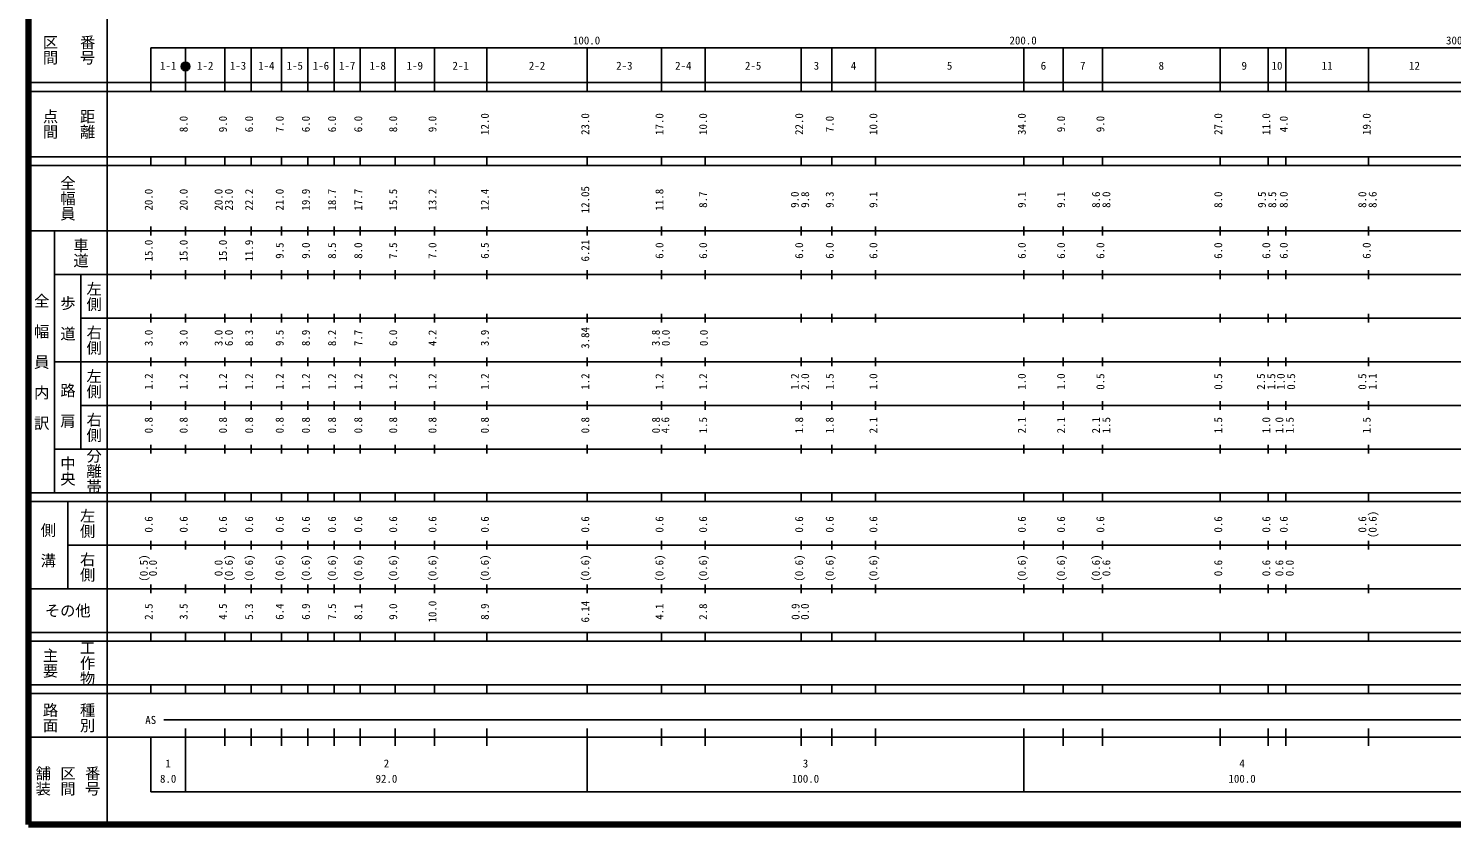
# Model space of a CAD drawing. Units: millimetres on the paper, enlarged 1000 times. Extents: x 40000 to 680000, y 20000 to 380000.
# Drawn here: x 40000 to 365985, y 20000 to 202409 of the extents above; entities that cross this region are included whole.
import ezdxf
from ezdxf.enums import TextEntityAlignment as Align

# ---------------------------------------------------------------- set-up
doc = ezdxf.new("R2010")
doc.units = ezdxf.units.MM
doc.header["$LTSCALE"] = 1000
doc.layers.add('M-TTL', color=2, linetype='Continuous', lineweight=140)
doc.layers.add('M-TTL-BAND', color=7, linetype='Continuous', lineweight=25)
doc.styles.add('@ＭＳ ゴシック', font='')
doc.styles.add('ＭＳ ゴシック', font='')
doc.styles.get('@ＭＳ ゴシック').set_extended_font_data('@MS Gothic')
doc.styles.get('ＭＳ ゴシック').set_extended_font_data('MS Gothic')

msp = doc.modelspace()

# ---------------------------------------------------------------- hatches: boundary and pattern name
at = {"layer": 'M-TTL-BAND'}
msp.add_hatch(color=256, dxfattribs=at).paths.add_polyline_path([(76958, 193715, 1), (74958, 193715, 1)])

# ---------------------------------------------------------------- linework, layer by layer
at = {"layer": 'M-TTL'}
for p, q in [((40000, 380000), (40000, 20000)), ((40000, 20000), (680000, 20000))]:
    msp.add_line(p, q, dxfattribs=at)
at = {"layer": 'M-TTL-BAND'}
for p, q in [((58000, 370000), (58000, 20000)), ((68000, 198000), (579000, 198000)), ((68000, 198000), (68000, 188000)), ((76000, 188000), (76000, 198000)), ((85000, 188000), (85000, 198000)), ((91000, 188000), (91000, 198000)), ((98000, 188000), (98000, 198000)), ((104000, 188000), (104000, 198000)), ((110000, 188000), (110000, 198000)), ((116000, 188000), (116000, 198000)), ((124000, 188000), (124000, 198000)), ((133000, 188000), (133000, 198000)), ((145000, 188000), (145000, 198000)), ((168000, 188000), (168000, 198000)), ((185000, 188000), (185000, 198000)), ((195000, 188000), (195000, 198000)), ((217000, 188000), (217000, 198000)), ((224000, 188000), (224000, 198000)), ((234000, 188000), (234000, 198000)), ((268000, 188000), (268000, 198000)), ((277000, 188000), (277000, 198000)), ((286000, 188000), (286000, 198000)), ((313000, 188000), (313000, 198000)), ((324000, 188000), (324000, 198000)), ((328000, 188000), (328000, 198000)), ((347000, 188000), (347000, 198000)), ((40000, 190000), (579000, 190000)), ((40000, 188000), (579000, 188000)), ((40000, 173000), (579000, 173000)), ((68000, 171000), (68000, 173000)), ((76000, 171000), (76000, 173000)), ((85000, 171000), (85000, 173000)), ((91000, 171000), (91000, 173000)), ((98000, 171000), (98000, 173000)), ((104000, 171000), (104000, 173000)), ((110000, 171000), (110000, 173000)), ((116000, 171000), (116000, 173000)), ((124000, 171000), (124000, 173000)), ((133000, 171000), (133000, 173000)), ((145000, 171000), (145000, 173000)), ((168000, 171000), (168000, 173000)), ((185000, 171000), (185000, 173000)), ((195000, 171000), (195000, 173000)), ((217000, 171000), (217000, 173000)), ((224000, 171000), (224000, 173000)), ((234000, 171000), (234000, 173000)), ((268000, 171000), (268000, 173000)), ((277000, 171000), (277000, 173000)), ((286000, 171000), (286000, 173000)), ((313000, 171000), (313000, 173000)), ((324000, 171000), (324000, 173000)), ((328000, 171000), (328000, 173000)), ((347000, 171000), (347000, 173000)), ((40000, 171000), (579000, 171000)), ((68000, 155000), (68000, 157000)), ((76000, 155000), (76000, 157000)), ((85000, 155000), (85000, 157000)), ((91000, 155000), (91000, 157000)), ((98000, 155000), (98000, 157000)), ((104000, 155000), (104000, 157000)), ((110000, 155000), (110000, 157000)), ((116000, 155000), (116000, 157000)), ((124000, 155000), (124000, 157000)), ((133000, 155000), (133000, 157000)), ((145000, 155000), (145000, 157000)), ((168000, 155000), (168000, 157000)), ((185000, 155000), (185000, 157000)), ((195000, 155000), (195000, 157000)), ((217000, 155000), (217000, 157000)), ((224000, 155000), (224000, 157000)), ((234000, 155000), (234000, 157000)), ((268000, 155000), (268000, 157000)), ((277000, 155000), (277000, 157000)), ((286000, 155000), (286000, 157000)), ((313000, 155000), (313000, 157000)), ((324000, 155000), (324000, 157000)), ((328000, 155000), (328000, 157000)), ((347000, 155000), (347000, 157000)), ((40000, 156000), (579000, 156000)), ((46000, 96000), (46000, 156000)), ((68000, 145000), (68000, 147000)), ((76000, 145000), (76000, 147000)), ((85000, 145000), (85000, 147000)), ((91000, 145000), (91000, 147000)), ((98000, 145000), (98000, 147000)), ((104000, 145000), (104000, 147000)), ((110000, 145000), (110000, 147000)), ((116000, 145000), (116000, 147000)), ((124000, 145000), (124000, 147000)), ((133000, 145000), (133000, 147000)), ((145000, 145000), (145000, 147000)), ((168000, 145000), (168000, 147000)), ((185000, 145000), (185000, 147000)), ((195000, 145000), (195000, 147000)), ((217000, 145000), (217000, 147000)), ((224000, 145000), (224000, 147000)), ((234000, 145000), (234000, 147000)), ((268000, 145000), (268000, 147000)), ((277000, 145000), (277000, 147000)), ((286000, 145000), (286000, 147000)), ((313000, 145000), (313000, 147000)), ((324000, 145000), (324000, 147000)), ((328000, 145000), (328000, 147000)), ((347000, 145000), (347000, 147000)), ((46000, 146000), (579000, 146000)), ((52000, 146000), (52000, 106000)), ((68000, 135000), (68000, 137000)), ((76000, 135000), (76000, 137000)), ((85000, 135000), (85000, 137000)), ((91000, 135000), (91000, 137000)), ((98000, 135000), (98000, 137000)), ((104000, 135000), (104000, 137000)), ((110000, 135000), (110000, 137000)), ((116000, 135000), (116000, 137000)), ((124000, 135000), (124000, 137000)), ((133000, 135000), (133000, 137000)), ((145000, 135000), (145000, 137000)), ((168000, 135000), (168000, 137000)), ((185000, 135000), (185000, 137000)), ((195000, 135000), (195000, 137000)), ((217000, 135000), (217000, 137000)), ((224000, 135000), (224000, 137000)), ((234000, 135000), (234000, 137000)), ((268000, 135000), (268000, 137000)), ((277000, 135000), (277000, 137000)), ((286000, 135000), (286000, 137000)), ((313000, 135000), (313000, 137000)), ((324000, 135000), (324000, 137000)), ((328000, 135000), (328000, 137000)), ((347000, 135000), (347000, 137000)), ((52000, 136000), (579000, 136000)), ((46000, 126000), (579000, 126000)), ((68000, 125000), (68000, 127000)), ((76000, 125000), (76000, 127000)), ((85000, 125000), (85000, 127000)), ((91000, 125000), (91000, 127000)), ((98000, 125000), (98000, 127000)), ((104000, 125000), (104000, 127000)), ((110000, 125000), (110000, 127000)), ((116000, 125000), (116000, 127000)), ((124000, 125000), (124000, 127000)), ((133000, 125000), (133000, 127000)), ((145000, 125000), (145000, 127000)), ((168000, 125000), (168000, 127000)), ((185000, 125000), (185000, 127000)), ((195000, 125000), (195000, 127000)), ((217000, 125000), (217000, 127000)), ((224000, 125000), (224000, 127000)), ((234000, 125000), (234000, 127000)), ((268000, 125000), (268000, 127000)), ((277000, 125000), (277000, 127000)), ((286000, 125000), (286000, 127000)), ((313000, 125000), (313000, 127000)), ((324000, 125000), (324000, 127000)), ((328000, 125000), (328000, 127000)), ((347000, 125000), (347000, 127000)), ((52000, 116000), (579000, 116000)), ((68000, 115000), (68000, 117000)), ((76000, 115000), (76000, 117000)), ((85000, 115000), (85000, 117000)), ((91000, 115000), (91000, 117000)), ((98000, 115000), (98000, 117000)), ((104000, 115000), (104000, 117000)), ((110000, 115000), (110000, 117000)), ((116000, 115000), (116000, 117000)), ((124000, 115000), (124000, 117000)), ((133000, 115000), (133000, 117000)), ((145000, 115000), (145000, 117000)), ((168000, 115000), (168000, 117000)), ((185000, 115000), (185000, 117000)), ((195000, 115000), (195000, 117000)), ((217000, 115000), (217000, 117000)), ((224000, 115000), (224000, 117000)), ((234000, 115000), (234000, 117000)), ((268000, 115000), (268000, 117000)), ((277000, 115000), (277000, 117000)), ((286000, 115000), (286000, 117000)), ((313000, 115000), (313000, 117000)), ((324000, 115000), (324000, 117000)), ((328000, 115000), (328000, 117000)), ((347000, 115000), (347000, 117000)), ((46000, 106000), (579000, 106000)), ((68000, 105000), (68000, 107000)), ((76000, 105000), (76000, 107000)), ((85000, 105000), (85000, 107000)), ((91000, 105000), (91000, 107000)), ((98000, 105000), (98000, 107000)), ((104000, 105000), (104000, 107000)), ((110000, 105000), (110000, 107000)), ((116000, 105000), (116000, 107000)), ((124000, 105000), (124000, 107000)), ((133000, 105000), (133000, 107000)), ((145000, 105000), (145000, 107000)), ((168000, 105000), (168000, 107000)), ((185000, 105000), (185000, 107000)), ((195000, 105000), (195000, 107000)), ((217000, 105000), (217000, 107000)), ((224000, 105000), (224000, 107000)), ((234000, 105000), (234000, 107000)), ((268000, 105000), (268000, 107000)), ((277000, 105000), (277000, 107000)), ((286000, 105000), (286000, 107000)), ((313000, 105000), (313000, 107000)), ((324000, 105000), (324000, 107000)), ((328000, 105000), (328000, 107000)), ((347000, 105000), (347000, 107000)), ((40000, 96000), (579000, 96000)), ((68000, 94000), (68000, 96000)), ((76000, 94000), (76000, 96000)), ((85000, 94000), (85000, 96000)), ((91000, 94000), (91000, 96000)), ((98000, 94000), (98000, 96000)), ((104000, 94000), (104000, 96000)), ((110000, 94000), (110000, 96000)), ((116000, 94000), (116000, 96000)), ((124000, 94000), (124000, 96000)), ((133000, 94000), (133000, 96000)), ((145000, 94000), (145000, 96000)), ((168000, 94000), (168000, 96000)), ((185000, 94000), (185000, 96000)), ((195000, 94000), (195000, 96000)), ((217000, 94000), (217000, 96000)), ((224000, 94000), (224000, 96000)), ((234000, 94000), (234000, 96000)), ((268000, 94000), (268000, 96000)), ((277000, 94000), (277000, 96000)), ((286000, 94000), (286000, 96000)), ((313000, 94000), (313000, 96000)), ((324000, 94000), (324000, 96000)), ((328000, 94000), (328000, 96000)), ((347000, 94000), (347000, 96000)), ((40000, 94000), (579000, 94000)), ((49000, 94000), (49000, 74000)), ((68000, 83000), (68000, 85000)), ((76000, 83000), (76000, 85000)), ((85000, 83000), (85000, 85000)), ((91000, 83000), (91000, 85000)), ((98000, 83000), (98000, 85000)), ((104000, 83000), (104000, 85000)), ((110000, 83000), (110000, 85000)), ((116000, 83000), (116000, 85000)), ((124000, 83000), (124000, 85000)), ((133000, 83000), (133000, 85000)), ((145000, 83000), (145000, 85000)), ((168000, 83000), (168000, 85000)), ((185000, 83000), (185000, 85000)), ((195000, 83000), (195000, 85000)), ((217000, 83000), (217000, 85000)), ((224000, 83000), (224000, 85000)), ((234000, 83000), (234000, 85000)), ((268000, 83000), (268000, 85000)), ((277000, 83000), (277000, 85000)), ((286000, 83000), (286000, 85000)), ((313000, 83000), (313000, 85000)), ((324000, 83000), (324000, 85000)), ((328000, 83000), (328000, 85000)), ((347000, 83000), (347000, 85000)), ((49000, 84000), (579000, 84000)), ((68000, 73000), (68000, 75000)), ((76000, 73000), (76000, 75000)), ((85000, 73000), (85000, 75000)), ((91000, 73000), (91000, 75000)), ((98000, 73000), (98000, 75000)), ((104000, 73000), (104000, 75000)), ((110000, 73000), (110000, 75000)), ((116000, 73000), (116000, 75000)), ((124000, 73000), (124000, 75000)), ((133000, 73000), (133000, 75000)), ((145000, 73000), (145000, 75000)), ((168000, 73000), (168000, 75000)), ((185000, 73000), (185000, 75000)), ((195000, 73000), (195000, 75000)), ((217000, 73000), (217000, 75000)), ((224000, 73000), (224000, 75000)), ((234000, 73000), (234000, 75000)), ((268000, 73000), (268000, 75000)), ((277000, 73000), (277000, 75000)), ((286000, 73000), (286000, 75000)), ((313000, 73000), (313000, 75000)), ((324000, 73000), (324000, 75000)), ((328000, 73000), (328000, 75000)), ((347000, 73000), (347000, 75000)), ((40000, 74000), (579000, 74000)), ((40000, 64000), (579000, 64000)), ((40000, 62000), (579000, 62000)), ((68000, 62000), (68000, 64000)), ((76000, 62000), (76000, 64000)), ((85000, 62000), (85000, 64000)), ((91000, 62000), (91000, 64000)), ((98000, 62000), (98000, 64000)), ((104000, 62000), (104000, 64000)), ((110000, 62000), (110000, 64000)), ((116000, 62000), (116000, 64000)), ((124000, 62000), (124000, 64000)), ((133000, 62000), (133000, 64000)), ((145000, 62000), (145000, 64000)), ((168000, 62000), (168000, 64000)), ((185000, 62000), (185000, 64000)), ((195000, 62000), (195000, 64000)), ((217000, 62000), (217000, 64000)), ((224000, 62000), (224000, 64000)), ((234000, 62000), (234000, 64000)), ((268000, 62000), (268000, 64000)), ((277000, 62000), (277000, 64000)), ((286000, 62000), (286000, 64000)), ((313000, 62000), (313000, 64000)), ((324000, 62000), (324000, 64000)), ((328000, 62000), (328000, 64000)), ((347000, 62000), (347000, 64000)), ((40000, 52000), (579000, 52000)), ((40000, 50000), (579000, 50000)), ((68000, 50000), (68000, 52000)), ((76000, 50000), (76000, 52000)), ((85000, 50000), (85000, 52000)), ((91000, 50000), (91000, 52000)), ((98000, 50000), (98000, 52000)), ((104000, 50000), (104000, 52000)), ((110000, 50000), (110000, 52000)), ((116000, 50000), (116000, 52000)), ((124000, 50000), (124000, 52000)), ((133000, 50000), (133000, 52000)), ((145000, 50000), (145000, 52000)), ((168000, 50000), (168000, 52000)), ((185000, 50000), (185000, 52000)), ((195000, 50000), (195000, 52000)), ((217000, 50000), (217000, 52000)), ((224000, 50000), (224000, 52000)), ((234000, 50000), (234000, 52000)), ((268000, 50000), (268000, 52000)), ((277000, 50000), (277000, 52000)), ((286000, 50000), (286000, 52000)), ((313000, 50000), (313000, 52000)), ((324000, 50000), (324000, 52000)), ((328000, 50000), (328000, 52000)), ((347000, 50000), (347000, 52000)), ((71000, 44000), (565000, 44000)), ((40000, 40000), (579000, 40000)), ((68000, 40000), (68000, 27500)), ((76000, 27500), (76000, 42000)), ((85000, 38000), (85000, 42000)), ((91000, 38000), (91000, 42000)), ((98000, 38000), (98000, 42000)), ((104000, 38000), (104000, 42000)), ((110000, 38000), (110000, 42000)), ((116000, 38000), (116000, 42000)), ((124000, 38000), (124000, 42000)), ((133000, 38000), (133000, 42000)), ((145000, 38000), (145000, 42000)), ((168000, 27500), (168000, 42000)), ((185000, 38000), (185000, 42000)), ((195000, 38000), (195000, 42000)), ((217000, 38000), (217000, 42000)), ((224000, 38000), (224000, 42000)), ((234000, 38000), (234000, 42000)), ((268000, 27500), (268000, 42000)), ((277000, 38000), (277000, 42000)), ((286000, 38000), (286000, 42000)), ((313000, 38000), (313000, 42000)), ((324000, 38000), (324000, 42000)), ((328000, 38000), (328000, 42000)), ((347000, 38000), (347000, 42000)), ((68000, 27500), (579000, 27500))]:
    msp.add_line(p, q, dxfattribs=at)
msp.add_lwpolyline([(76958, 193715, 1), (74958, 193715, 1)], format="xyb", close=True, dxfattribs=at)
msp.add_circle((75958, 193715), 1000, dxfattribs=at)

# ---------------------------------------------------------------- texts
at = {"layer": 'M-TTL-BAND', "style": '@ＭＳ ゴシック'}
for s, p in [('区間', (45000, 197500)), ('番号', (53500, 197500)), ('点間', (45000, 180500)), ('距離', (53500, 180500)), ('全幅員', (49000, 163500)), ('車道', (52000, 151000)), ('左側', (55000, 141000)), ('全\u3000幅\u3000員\u3000内\u3000訳', (43000, 126000)), ('歩\u3000道', (49000, 136000)), ('右側', (55000, 131000)), ('左側', (55000, 121000)), ('路\u3000肩', (49000, 116000)), ('右側', (55000, 111000)), ('中央', (49000, 101000)), ('分離帯', (55000, 101000)), ('左側', (53500, 89000)), ('側\u3000溝', (44500, 84000)), ('右側', (53500, 79000)), ('主要', (45000, 57000)), ('工作物', (53500, 57000)), ('路面', (45000, 44500)), ('種別', (53500, 44500)), ('舗装', (43333, 30000)), ('区間', (49000, 30000)), ('番号', (54667, 30000))]:
    msp.add_text(s, height=2566, rotation=270, dxfattribs=at).set_placement(p, align=Align.MIDDLE_CENTER)
at = {"layer": 'M-TTL-BAND', "style": 'ＭＳ ゴシック'}
for s, p in [('100.0', (167844, 198195)), ('200.0', (267844, 198195)), ('300.0', (367844, 198195)), ('1-1', (72000, 192405)), ('1-2', (80500, 192405)), ('1-3', (88000, 192405)), ('1-4', (94500, 192405)), ('1-5', (101000, 192405)), ('1-6', (107000, 192405)), ('1-7', (113000, 192405)), ('1-8', (120000, 192405)), ('1-9', (128500, 192405)), ('2-1', (139000, 192405)), ('2-2', (156500, 192405)), ('2-3', (176500, 192405)), ('2-4', (190000, 192405)), ('2-5', (206000, 192405)), ('3', (220500, 192405)), ('4', (229000, 192405)), ('5', (251000, 192405)), ('6', (272500, 192405)), ('7', (281500, 192405)), ('8', (299500, 192405)), ('9', (318500, 192405)), ('10', (326000, 192405)), ('11', (337500, 192405)), ('12', (357500, 192405)), ('AS', (68000, 42500)), ('1', (72000, 32523)), ('2', (122000, 32523)), ('3', (218000, 32523)), ('4', (318000, 32523)), ('8.0', (72000, 29033)), ('92.0', (122000, 29033)), ('100.0', (218000, 29033)), ('100.0', (318000, 29033))]:
    msp.add_text(s, height=1833, dxfattribs=at).set_placement(p, align=Align.BOTTOM_CENTER)
for s, p in [('12.0', (146000, 180500)), ('23.0', (169000, 180500)), ('17.0', (186000, 180500)), ('10.0', (196000, 180500)), ('22.0', (218000, 180500)), ('10.0', (235000, 180500)), ('34.0', (269000, 180500)), ('27.0', (314000, 180500)), ('11.0', (325000, 180500)), ('19.0', (348000, 180500)), ('8.0', (77000, 180500)), ('9.0', (86000, 180500)), ('6.0', (92000, 180500)), ('7.0', (99000, 180500)), ('6.0', (105000, 180500)), ('6.0', (111000, 180500)), ('6.0', (117000, 180500)), ('8.0', (125000, 180500)), ('9.0', (134000, 180500)), ('7.0', (225000, 180500)), ('9.0', (278000, 180500)), ('9.0', (287000, 180500)), ('4.0', (329000, 180500)), ('20.0', (69000, 163174)), ('20.0', (77000, 163174)), ('20.0', (85000, 163174)), ('23.0', (87370, 163174)), ('22.2', (92000, 163174)), ('21.0', (99000, 163174)), ('19.9', (105000, 163174)), ('18.7', (111000, 163174)), ('17.7', (117000, 163174)), ('15.5', (125000, 163174)), ('13.2', (134000, 163174)), ('12.4', (146000, 163174)), ('12.05', (169000, 163174)), ('11.8', (186000, 163174)), ('8.7', (196000, 163174)), ('9.0', (217000, 163174)), ('9.8', (219370, 163174)), ('9.3', (225000, 163174)), ('9.1', (235000, 163174)), ('9.1', (269000, 163174)), ('9.1', (278000, 163174)), ('8.6', (286000, 163174)), ('8.0', (288370, 163174)), ('8.0', (314000, 163174)), ('9.5', (324000, 163174)), ('8.5', (326370, 163174)), ('8.0', (329000, 163174)), ('8.0', (347000, 163174)), ('8.6', (349370, 163174)), ('15.0', (69000, 151500)), ('15.0', (77000, 151500)), ('15.0', (86000, 151500)), ('11.9', (92000, 151500)), ('9.5', (99000, 151500)), ('9.0', (105000, 151500)), ('8.5', (111000, 151500)), ('8.0', (117000, 151500)), ('7.5', (125000, 151500)), ('7.0', (134000, 151500)), ('6.5', (146000, 151500)), ('6.21', (169000, 151500)), ('6.0', (186000, 151500)), ('6.0', (196000, 151500)), ('6.0', (218000, 151500)), ('6.0', (225000, 151500)), ('6.0', (235000, 151500)), ('6.0', (269000, 151500)), ('6.0', (278000, 151500)), ('6.0', (287000, 151500)), ('6.0', (314000, 151500)), ('6.0', (325000, 151500)), ('6.0', (329000, 151500)), ('6.0', (348000, 151500)), ('3.84', (169000, 131500)), ('3.0', (68998, 131500)), ('3.0', (77000, 131500)), ('3.0', (85000, 131500)), ('6.0', (87370, 131500)), ('8.3', (92000, 131500)), ('9.5', (99000, 131500)), ('8.9', (105000, 131500)), ('8.2', (111000, 131500)), ('7.7', (117000, 131500)), ('6.0', (125000, 131500)), ('4.2', (134000, 131500)), ('3.9', (146000, 131500)), ('3.8', (185167, 131500)), ('0.0', (187448, 131500)), ('0.0', (196162, 131500)), ('1.2', (69000, 121500)), ('1.2', (77000, 121500)), ('1.2', (86000, 121500)), ('1.2', (92000, 121500)), ('1.2', (99000, 121500)), ('1.2', (105000, 121500)), ('1.2', (111000, 121500)), ('1.2', (117000, 121500)), ('1.2', (125000, 121500)), ('1.2', (134000, 121500)), ('1.2', (146000, 121500)), ('1.2', (169000, 121500)), ('1.2', (186000, 121500)), ('1.2', (196000, 121500)), ('1.2', (217000, 121500)), ('2.0', (219370, 121500)), ('1.5', (225000, 121500)), ('1.0', (235000, 121500)), ('1.0', (269000, 121500)), ('1.0', (278000, 121500)), ('0.5', (287000, 121500)), ('0.5', (314000, 121500)), ('2.5', (323783, 121500)), ('1.5', (326153, 121500)), ('1.0', (328326, 121500)), ('0.5', (330696, 121500)), ('0.5', (347000, 121500)), ('1.1', (349370, 121500)), ('0.8', (69000, 111500)), ('0.8', (77000, 111500)), ('0.8', (86000, 111500)), ('0.8', (92000, 111500)), ('0.8', (99000, 111500)), ('0.8', (105000, 111500)), ('0.8', (111000, 111500)), ('0.8', (117000, 111500)), ('0.8', (125000, 111500)), ('0.8', (134000, 111500)), ('0.8', (146000, 111500)), ('0.8', (169000, 111500)), ('0.8', (185204, 111500)), ('4.6', (187343, 111500)), ('1.5', (196000, 111500)), ('1.8', (218000, 111500)), ('1.8', (225000, 111500)), ('2.1', (235000, 111500)), ('2.1', (269000, 111500)), ('2.1', (278000, 111500)), ('2.1', (286000, 111500)), ('1.5', (288370, 111500)), ('1.5', (314000, 111500)), ('1.0', (325000, 111500)), ('1.0', (328000, 111500)), ('1.5', (330370, 111500)), ('1.5', (348000, 111500)), ('(0.6)', (349370, 88764)), ('0.6', (69000, 88764)), ('0.6', (77000, 88764)), ('0.6', (86000, 88764)), ('0.6', (92000, 88764)), ('0.6', (99000, 88764)), ('0.6', (105000, 88764)), ('0.6', (111000, 88764)), ('0.6', (117000, 88764)), ('0.6', (125000, 88764)), ('0.6', (134000, 88764)), ('0.6', (146000, 88764)), ('0.6', (169000, 88764)), ('0.6', (186000, 88764)), ('0.6', (196000, 88764)), ('0.6', (218000, 88764)), ('0.6', (225000, 88764)), ('0.6', (235000, 88764)), ('0.6', (269000, 88764)), ('0.6', (278000, 88764)), ('0.6', (287000, 88764)), ('0.6', (314000, 88764)), ('0.6', (325000, 88764)), ('0.6', (329000, 88764)), ('0.6', (347000, 88764)), ('(0.5)', (67882, 78764)), ('(0.6)', (87370, 78764)), ('(0.6)', (92000, 78764)), ('(0.6)', (99000, 78764)), ('(0.6)', (105000, 78764)), ('(0.6)', (111000, 78764)), ('(0.6)', (117000, 78764)), ('(0.6)', (125000, 78764)), ('(0.6)', (134000, 78764)), ('(0.6)', (146000, 78764)), ('(0.6)', (169000, 78764)), ('(0.6)', (186000, 78764)), ('(0.6)', (196000, 78764)), ('(0.6)', (218000, 78764)), ('(0.6)', (225000, 78764)), ('(0.6)', (235000, 78764)), ('(0.6)', (269000, 78764)), ('(0.6)', (278000, 78764)), ('(0.6)', (286000, 78764)), ('0.0', (69964, 78764)), ('0.0', (85000, 78764)), ('0.6', (288370, 78764)), ('0.6', (314000, 78764)), ('0.6', (325000, 78764)), ('0.6', (328000, 78764)), ('0.0', (330370, 78764)), ('2.5', (69000, 68781)), ('3.5', (77000, 68781)), ('4.5', (86000, 68781)), ('5.3', (92000, 68781)), ('6.4', (99000, 68781)), ('6.9', (105000, 68781)), ('7.5', (111000, 68781)), ('8.1', (117000, 68781)), ('9.0', (125000, 68781)), ('10.0', (134000, 68781)), ('8.9', (146000, 68781)), ('6.14', (169000, 68781)), ('4.1', (186000, 68781)), ('2.8', (196000, 68781)), ('0.9', (217170, 68781)), ('0.0', (219318, 68781))]:
    msp.add_text(s, height=1833, rotation=90, dxfattribs=at).set_placement(p, align=Align.BOTTOM_CENTER)
msp.add_text('その他', height=2566, dxfattribs=at).set_placement((49000, 69000), align=Align.MIDDLE_CENTER)

doc.saveas('drawing.dxf')
